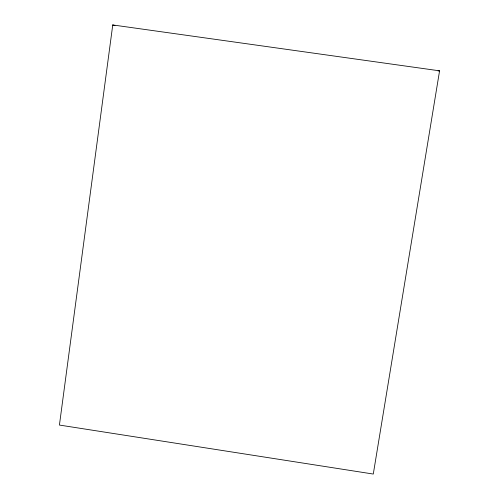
<?xml version="1.0" encoding="UTF-8"?>
<svg xmlns="http://www.w3.org/2000/svg" width="499" height="499" viewBox="0 0 499 499"><rect width="100%" height="100%" fill="white"/><g stroke="black" fill="none" stroke-linecap="round" stroke-linejoin="round"><path stroke-width="0.75" d="M112.755 24.95L59.425 425.061L373.289 474.05L439.575 70.833L112.755 24.95L114.97 25.692M438.022 70.977L439.575 70.833"/></g></svg>
